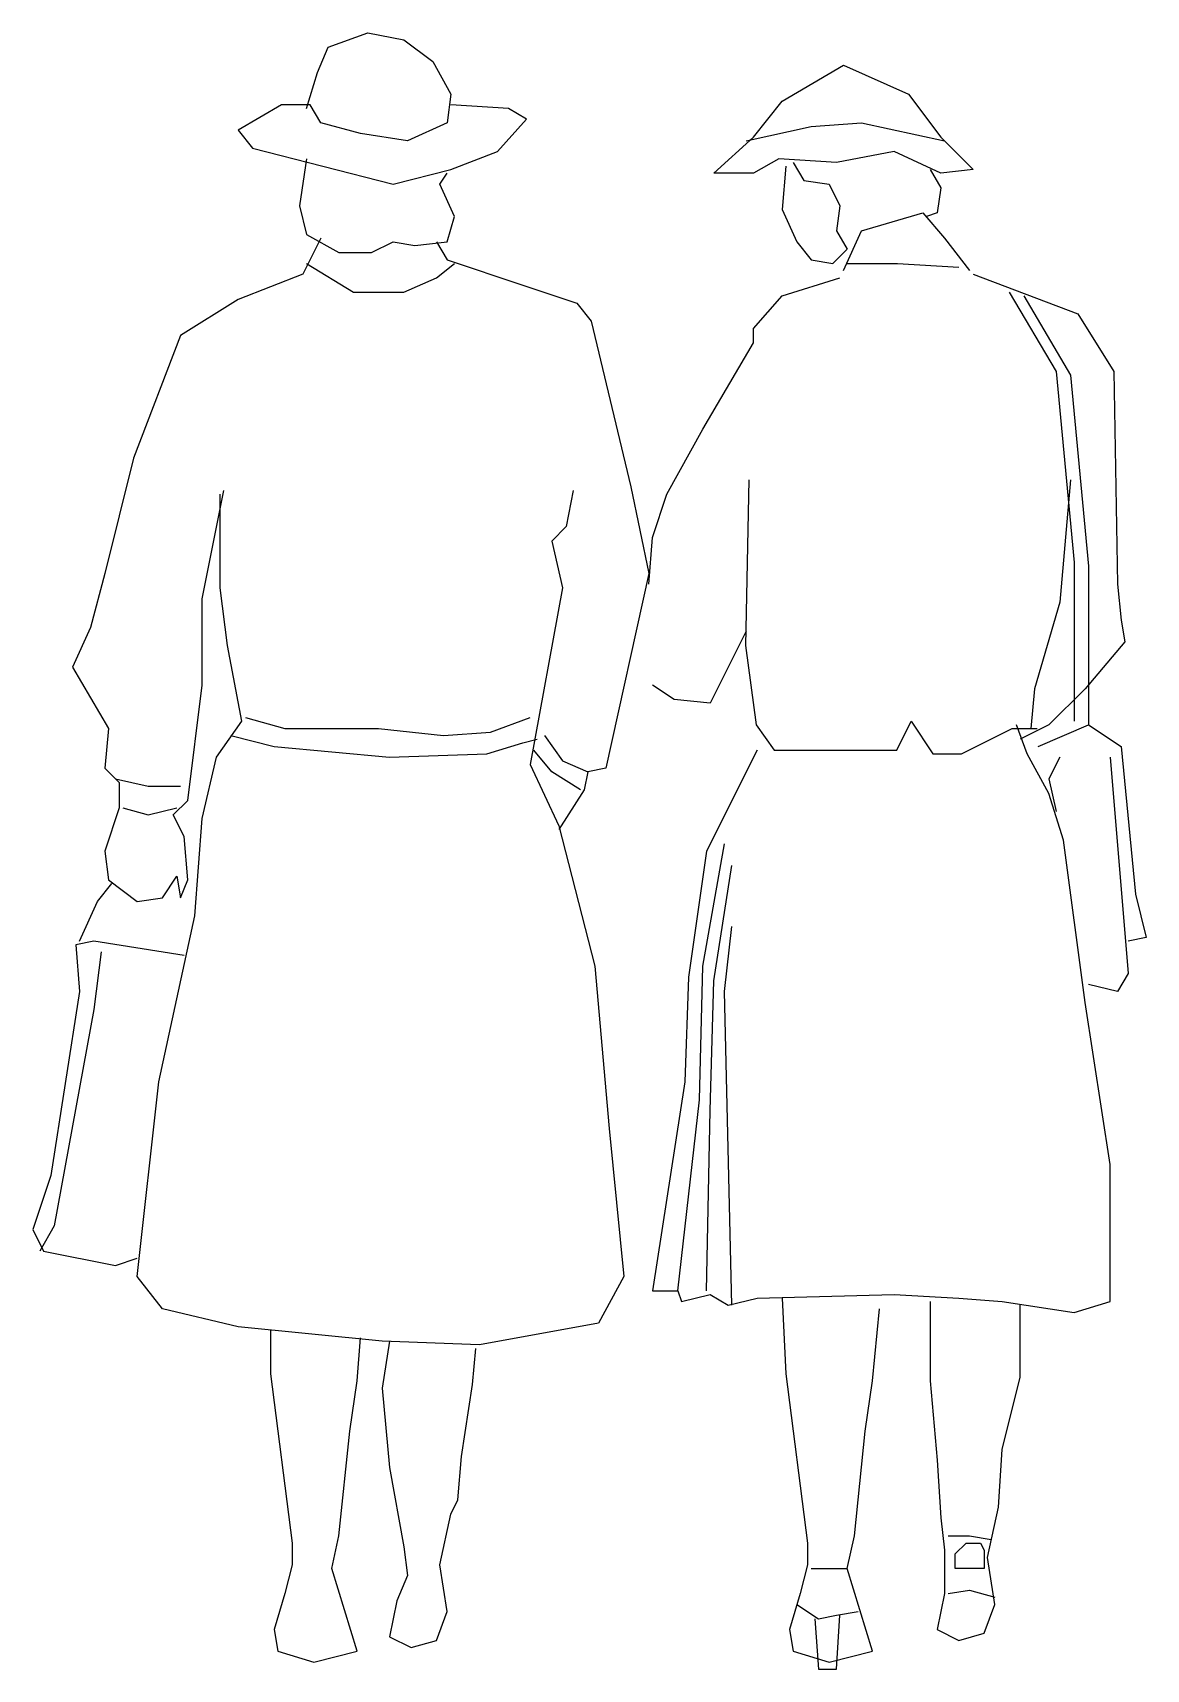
# Model space of a CAD drawing. Extents: x 86283 to 87359, y 18055 to 19634.
import ezdxf

# ---------------------------------------------------------------- set-up
doc = ezdxf.new("R2010")
doc.units = 0
doc.header["$LTSCALE"] = 1270
doc.header["$MEASUREMENT"] = 0
doc.layers.get('0').update_dxf_attribs({"linetype": 'CONTINUOUS'})

msp = doc.modelspace()

# ---------------------------------------------------------------- linework, layer by layer
at = {"linetype": 'CONTINUOUS'}
for p, q in [((86568.7, 19620.6), (86607, 19634.5)), ((86607, 19634.5), (86641.8, 19627.5)), ((86641.8, 19627.5), (86669.6, 19606.7)), ((86558.3, 19596.2), (86568.7, 19620.6)), ((86547.8, 19561.4), (86558.3, 19596.2)), ((86669.6, 19606.7), (86687, 19575.3)), ((87007.2, 19568.4), (87066.3, 19603.2)), ((87066.3, 19603.2), (87129, 19575.3)), ((86687, 19575.3), (86683.5, 19547.5)), ((87129, 19575.3), (87160.3, 19533.6)), ((86523.5, 19564.9), (86481.7, 19540.5)), ((86551.3, 19564.9), (86523.5, 19564.9)), ((86561.7, 19547.5), (86551.3, 19564.9)), ((86742.7, 19561.4), (86687, 19564.9)), ((86760.1, 19551), (86742.7, 19561.4)), ((86979.3, 19533.6), (87007.2, 19568.4)), ((86600, 19537.1), (86561.7, 19547.5)), ((86683.5, 19547.5), (86645.3, 19530.1)), ((86732.3, 19519.7), (86760.1, 19551)), ((86972.4, 19530.1), (87035, 19544)), ((87035, 19544), (87083.7, 19547.5)), ((87083.7, 19547.5), (87163.8, 19530.1)), ((86481.7, 19540.5), (86495.6, 19523.1)), ((86645.3, 19530.1), (86600, 19537.1)), ((86941.1, 19498.8), (86979.3, 19533.6)), ((87160.3, 19533.6), (87191.6, 19502.3)), ((86495.6, 19523.1), (86631.3, 19488.3)), ((86547.8, 19512.7), (86540.9, 19467.5)), ((86687, 19502.3), (86732.3, 19519.7)), ((87003.7, 19512.7), (86979.3, 19498.8)), ((87059.4, 19509.2), (87003.7, 19512.7)), ((87115.1, 19519.7), (87059.4, 19509.2)), ((87160.3, 19498.8), (87115.1, 19519.7)), ((86631.3, 19488.3), (86687, 19502.3)), ((86676.6, 19488.3), (86683.5, 19498.8)), ((86979.3, 19498.8), (86941.1, 19498.8)), ((87010.7, 19505.7), (87007.2, 19464)), ((87017.6, 19509.2), (87028.1, 19491.8)), ((87149.9, 19502.3), (87160.3, 19484.9)), ((87191.6, 19502.3), (87160.3, 19498.8)), ((86690.5, 19457), (86676.6, 19488.3)), ((87028.1, 19491.8), (87052.4, 19488.3)), ((87052.4, 19488.3), (87062.9, 19467.5)), ((87160.3, 19484.9), (87156.8, 19460.5)), ((86540.9, 19467.5), (86547.8, 19439.6)), ((87062.9, 19467.5), (87059.4, 19443.1)), ((86683.5, 19432.7), (86690.5, 19457)), ((87007.2, 19464), (87021.1, 19432.7)), ((87083.7, 19443.1), (87142.9, 19460.5)), ((87142.9, 19460.5), (87163.8, 19436.1)), ((87156.8, 19460.5), (87146.4, 19457)), ((86561.7, 19436.1), (86544.3, 19401.3)), ((86547.8, 19439.6), (86579.1, 19422.2)), ((87059.4, 19443.1), (87069.8, 19425.7)), ((87066.3, 19404.8), (87083.7, 19443.1)), ((87163.8, 19436.1), (87188.1, 19404.8)), ((86579.1, 19422.2), (86610.5, 19422.2)), ((86610.5, 19422.2), (86631.3, 19432.7)), ((86631.3, 19432.7), (86652.2, 19429.2)), ((86652.2, 19429.2), (86683.5, 19432.7)), ((86673.1, 19432.7), (86683.5, 19415.3)), ((87021.1, 19432.7), (87035, 19415.3)), ((87055.9, 19411.8), (87069.8, 19425.7)), ((86547.8, 19411.8), (86593.1, 19383.9)), ((86673.1, 19397.9), (86690.5, 19411.8)), ((86683.5, 19415.3), (86756.6, 19390.9)), ((87035, 19415.3), (87055.9, 19411.8)), ((87069.8, 19411.8), (87118.5, 19411.8)), ((87118.5, 19411.8), (87177.7, 19408.3)), ((86544.3, 19401.3), (86481.7, 19377)), ((86641.8, 19383.9), (86673.1, 19397.9)), ((86756.6, 19390.9), (86808.8, 19373.5)), ((87007.2, 19380.5), (87062.9, 19397.9)), ((87191.6, 19401.3), (87292.5, 19363.1)), ((86481.7, 19377), (86426, 19342.2)), ((86593.1, 19383.9), (86641.8, 19383.9)), ((86808.8, 19373.5), (86822.7, 19356.1)), ((86979.3, 19349.1), (87007.2, 19380.5)), ((87226.4, 19383.9), (87271.7, 19307.4)), ((87240.3, 19380.5), (87285.6, 19303.9)), ((86822.7, 19356.1), (86861, 19196)), ((87292.5, 19363.1), (87327.3, 19307.4)), ((86426, 19342.2), (86380.8, 19223.9)), ((86979.3, 19335.2), (86979.3, 19349.1)), ((86930.6, 19251.7), (86979.3, 19335.2)), ((87271.7, 19307.4), (87289.1, 19122.9)), ((87327.3, 19307.4), (87330.8, 19102.1)), ((87285.6, 19303.9), (87303, 19119.5)), ((86895.8, 19189.1), (86930.6, 19251.7)), ((86380.8, 19223.9), (86352.9, 19112.5)), ((86975, 19203), (86971.5, 19042.9)), ((87285.6, 19203), (87275.1, 19084.7)), ((86446.9, 19088.1), (86467.8, 19192.5)), ((86464.3, 19098.6), (86464.3, 19189.1)), ((86805.3, 19192.5), (86798.4, 19157.7)), ((86861, 19196), (86878.4, 19112.5)), ((86881.9, 19147.3), (86895.8, 19189.1)), ((86798.4, 19157.7), (86784.5, 19143.8)), ((86784.5, 19143.8), (86794.9, 19098.6)), ((86878.4, 19102.1), (86881.9, 19147.3)), ((87289.1, 19122.9), (87289.1, 18969.8)), ((87303, 19119.5), (87303, 18966.3)), ((86352.9, 19112.5), (86339, 19060.3)), ((86878.4, 19112.5), (86836.7, 18924.6)), ((87330.8, 19102.1), (87334.3, 19067.3)), ((86446.9, 19004.6), (86446.9, 19088.1)), ((86471.3, 19042.9), (86464.3, 19098.6)), ((86794.9, 19098.6), (86763.6, 18928.1)), ((87275.1, 19084.7), (87250.8, 19001.1)), ((86339, 19060.3), (86321.6, 19022)), ((86972.4, 19056.8), (86937.6, 18987.2)), ((87334.3, 19067.3), (87337.8, 19046.4)), ((86485.2, 18969.8), (86471.3, 19042.9)), ((86971.5, 19042.9), (86982, 18966.3)), ((87337.8, 19046.4), (87299.5, 19001.1)), ((86321.6, 19022), (86356.4, 18962.9)), ((86433, 18893.3), (86446.9, 19004.6)), ((86902.8, 18990.7), (86881.9, 19004.6)), ((86937.6, 18987.2), (86902.8, 18990.7)), ((87250.8, 19001.1), (87247.3, 18962.9)), ((87299.5, 19001.1), (87264.7, 18966.3)), ((86356.4, 18962.9), (86352.9, 18924.6)), ((86460.8, 18935), (86485.2, 18969.8)), ((86488.7, 18973.3), (86526.9, 18962.9)), ((86526.9, 18962.9), (86617.4, 18962.9)), ((86617.4, 18962.9), (86680.1, 18955.9)), ((86680.1, 18955.9), (86725.3, 18959.4)), ((86725.3, 18959.4), (86763.6, 18973.3)), ((86982, 18966.3), (86999.4, 18942)), ((87117.7, 18942), (87131.6, 18969.8)), ((87131.6, 18969.8), (87152.5, 18938.5)), ((87180.3, 18938.5), (87229, 18962.9)), ((87229, 18962.9), (87253.4, 18962.9)), ((87243.8, 18938.5), (87233.4, 18966.3)), ((87264.7, 18966.3), (87236.9, 18952.4)), ((87254.3, 18945.5), (87303, 18966.3)), ((87303, 18966.3), (87334.3, 18945.5)), ((86474.7, 18955.9), (86516.5, 18945.5)), ((86516.5, 18945.5), (86627.9, 18935)), ((86721.8, 18938.5), (86756.6, 18948.9)), ((86756.6, 18948.9), (86770.5, 18952.4)), ((86777.5, 18955.9), (86794.9, 18931.5)), ((87334.3, 18945.5), (87348.2, 18802.8)), ((86446.9, 18875.9), (86460.8, 18935)), ((86627.9, 18935), (86721.8, 18938.5)), ((86763.6, 18928.1), (86791.4, 18868.9)), ((86784.5, 18921.1), (86767.1, 18942)), ((86794.9, 18931.5), (86819.3, 18921.1)), ((86982.8, 18942), (86934.1, 18844.5)), ((86999.4, 18942), (87117.7, 18942)), ((87152.5, 18938.5), (87180.3, 18938.5)), ((87264.7, 18900.2), (87243.8, 18938.5)), ((87275.1, 18935), (87264.7, 18914.1)), ((87323.9, 18935), (87341.3, 18726.2)), ((86352.9, 18924.6), (86366.9, 18910.7)), ((86363.4, 18914.1), (86394.7, 18907.2)), ((86812.3, 18903.7), (86784.5, 18921.1)), ((86819.3, 18921.1), (86815.8, 18903.7)), ((86836.7, 18924.6), (86819.3, 18921.1)), ((87264.7, 18914.1), (87271.7, 18882.8)), ((86366.9, 18910.7), (86366.9, 18886.3)), ((86394.7, 18907.2), (86426, 18907.2)), ((86815.8, 18903.7), (86791.4, 18865.4)), ((87278.6, 18855), (87264.7, 18900.2)), ((86366.9, 18886.3), (86352.9, 18844.5)), ((86370.3, 18886.3), (86394.7, 18879.3)), ((86394.7, 18879.3), (86422.5, 18886.3)), ((86419.1, 18879.3), (86433, 18893.3)), ((86429.5, 18858.5), (86419.1, 18879.3)), ((86439.9, 18781.9), (86446.9, 18875.9)), ((86791.4, 18868.9), (86826.2, 18733.2)), ((86433, 18816.7), (86429.5, 18858.5)), ((86930.6, 18733.2), (86951.5, 18851.5)), ((87299.5, 18698.4), (87278.6, 18855)), ((86352.9, 18844.5), (86356.4, 18816.7)), ((86934.1, 18844.5), (86916.7, 18722.7)), ((86408.6, 18799.3), (86422.5, 18820.2)), ((86422.5, 18820.2), (86426, 18799.3)), ((86941.1, 18719.3), (86958.5, 18830.6)), ((86346, 18795.8), (86359.9, 18813.2)), ((86356.4, 18816.7), (86384.3, 18795.8)), ((86426, 18799.3), (86433, 18816.7)), ((87348.2, 18802.8), (87358.7, 18761)), ((86328.6, 18757.5), (86346, 18795.8)), ((86384.3, 18795.8), (86408.6, 18799.3)), ((86405.1, 18621.8), (86439.9, 18781.9)), ((86951.5, 18708.8), (86958.5, 18771.5)), ((86342.5, 18757.5), (86325.1, 18754.1)), ((86325.1, 18754.1), (86328.6, 18708.8)), ((86429.5, 18743.6), (86342.5, 18757.5)), ((87358.7, 18761), (87341.3, 18757.5)), ((86349.5, 18747.1), (86342.5, 18691.4)), ((86826.2, 18733.2), (86840.1, 18576.6)), ((86916.7, 18722.7), (86913.2, 18621.8)), ((86927.1, 18604.4), (86930.6, 18733.2)), ((87341.3, 18726.2), (87330.8, 18708.8)), ((86328.6, 18708.8), (86300.7, 18531.3)), ((86937.6, 18594), (86941.1, 18719.3)), ((86958.5, 18406.1), (86951.5, 18708.8)), ((87330.8, 18708.8), (87303, 18715.8)), ((86342.5, 18691.4), (86304.2, 18482.6)), ((87323.9, 18541.8), (87299.5, 18698.4)), ((86384.3, 18433.9), (86405.1, 18621.8)), ((86913.2, 18621.8), (86881.9, 18420)), ((86906.3, 18420), (86927.1, 18604.4)), ((86934.1, 18420), (86937.6, 18594)), ((86840.1, 18576.6), (86854.1, 18433.9)), ((87323.9, 18409.5), (87323.9, 18541.8)), ((86300.7, 18531.3), (86283.3, 18479.1)), ((86283.3, 18479.1), (86293.8, 18458.3)), ((86304.2, 18482.6), (86290.3, 18458.3)), ((86293.8, 18458.3), (86363.4, 18444.3)), ((86363.4, 18444.3), (86384.3, 18451.3)), ((86408.6, 18402.6), (86384.3, 18433.9)), ((86854.1, 18433.9), (86829.7, 18388.7)), ((86881.9, 18420), (86906.3, 18420)), ((86906.3, 18420), (86909.7, 18409.5)), ((86909.7, 18409.5), (86937.6, 18416.5)), ((86937.6, 18416.5), (86955, 18406.1)), ((86955, 18406.1), (86982.8, 18413)), ((86982.8, 18413), (87115.1, 18416.5)), ((87007.2, 18413), (87010.7, 18339.9)), ((87115.1, 18416.5), (87177.7, 18413)), ((87149.9, 18409.5), (87149.9, 18333)), ((87177.7, 18413), (87219.5, 18409.5)), ((87219.5, 18409.5), (87289.1, 18399.1)), ((87289.1, 18399.1), (87323.9, 18409.5)), ((86481.7, 18385.2), (86408.6, 18402.6)), ((87094.2, 18333), (87101.1, 18402.6)), ((87236.9, 18336.5), (87236.9, 18406.1)), ((86620.9, 18371.3), (86481.7, 18385.2)), ((86513, 18381.7), (86513, 18339.9)), ((86596.5, 18333), (86600, 18374.7)), ((86829.7, 18388.7), (86714.9, 18367.8)), ((86714.9, 18367.8), (86620.9, 18371.3)), ((86627.9, 18371.3), (86620.9, 18326)), ((86707.9, 18329.5), (86711.4, 18364.3)), ((86513, 18339.9), (86533.9, 18176.4)), ((86589.6, 18284.3), (86596.5, 18333)), ((86697.5, 18259.9), (86707.9, 18329.5)), ((87010.7, 18339.9), (87031.5, 18176.4)), ((87087.2, 18284.3), (87094.2, 18333)), ((87149.9, 18333), (87156.8, 18256.4)), ((87219.5, 18266.9), (87236.9, 18336.5)), ((86620.9, 18326), (86627.9, 18249.5)), ((86579.1, 18183.3), (86589.6, 18284.3)), ((87076.8, 18183.3), (87087.2, 18284.3)), ((87216, 18211.2), (87219.5, 18266.9)), ((86627.9, 18249.5), (86641.8, 18172.9)), ((86694, 18218.1), (86697.5, 18259.9)), ((87156.8, 18256.4), (87160.3, 18200.7)), ((86687, 18204.2), (86694, 18218.1)), ((86676.6, 18155.5), (86687, 18204.2)), ((87160.3, 18200.7), (87163.8, 18169.4)), ((87205.5, 18162.5), (87216, 18211.2)), ((86533.9, 18176.4), (86533.9, 18155.5)), ((86572.2, 18152), (86579.1, 18183.3)), ((86641.8, 18172.9), (86645.3, 18145.1)), ((87031.5, 18176.4), (87031.5, 18155.5)), ((87069.8, 18152), (87076.8, 18183.3)), ((87163.8, 18169.4), (87163.8, 18127.7)), ((87167.3, 18183.3), (87188.1, 18183.3)), ((87174.2, 18165.9), (87184.7, 18176.4)), ((87184.7, 18176.4), (87198.6, 18176.4)), ((87188.1, 18183.3), (87209, 18179.9)), ((87198.6, 18176.4), (87202.1, 18169.4)), ((87202.1, 18169.4), (87202.1, 18152)), ((86533.9, 18155.5), (86526.9, 18127.7)), ((86683.5, 18110.3), (86676.6, 18155.5)), ((87031.5, 18155.5), (87024.6, 18127.7)), ((87174.2, 18152), (87174.2, 18165.9)), ((87212.5, 18117.2), (87205.5, 18162.5)), ((86596.5, 18072), (86572.2, 18152)), ((86645.3, 18145.1), (86634.8, 18120.7)), ((87035, 18152), (87069.8, 18152)), ((87094.2, 18072), (87069.8, 18152)), ((87202.1, 18152), (87174.2, 18152)), ((86526.9, 18127.7), (86516.5, 18092.9)), ((87024.6, 18127.7), (87014.1, 18092.9)), ((87163.8, 18127.7), (87156.8, 18092.9)), ((87167.3, 18127.7), (87188.1, 18131.1)), ((87188.1, 18131.1), (87212.5, 18124.2)), ((86634.8, 18120.7), (86627.9, 18085.9)), ((86673.1, 18082.4), (86683.5, 18110.3)), ((87021.1, 18117.2), (87042, 18103.3)), ((87042, 18103.3), (87059.4, 18106.8)), ((87059.4, 18106.8), (87080.3, 18110.3)), ((87059.4, 18054.6), (87062.9, 18106.8)), ((87202.1, 18089.4), (87212.5, 18117.2)), ((86516.5, 18092.9), (86520, 18072)), ((87014.1, 18092.9), (87017.6, 18072)), ((87038.5, 18103.3), (87042, 18054.6)), ((87156.8, 18092.9), (87177.7, 18082.4)), ((86627.9, 18085.9), (86648.7, 18075.5)), ((86648.7, 18075.5), (86673.1, 18082.4)), ((87177.7, 18082.4), (87202.1, 18089.4)), ((86520, 18072), (86554.8, 18061.5)), ((86554.8, 18061.5), (86596.5, 18072)), ((87017.6, 18072), (87052.4, 18061.5)), ((87052.4, 18061.5), (87094.2, 18072)), ((87042, 18054.6), (87059.4, 18054.6))]:
    msp.add_line(p, q, dxfattribs=at)

doc.saveas('drawing.dxf')
